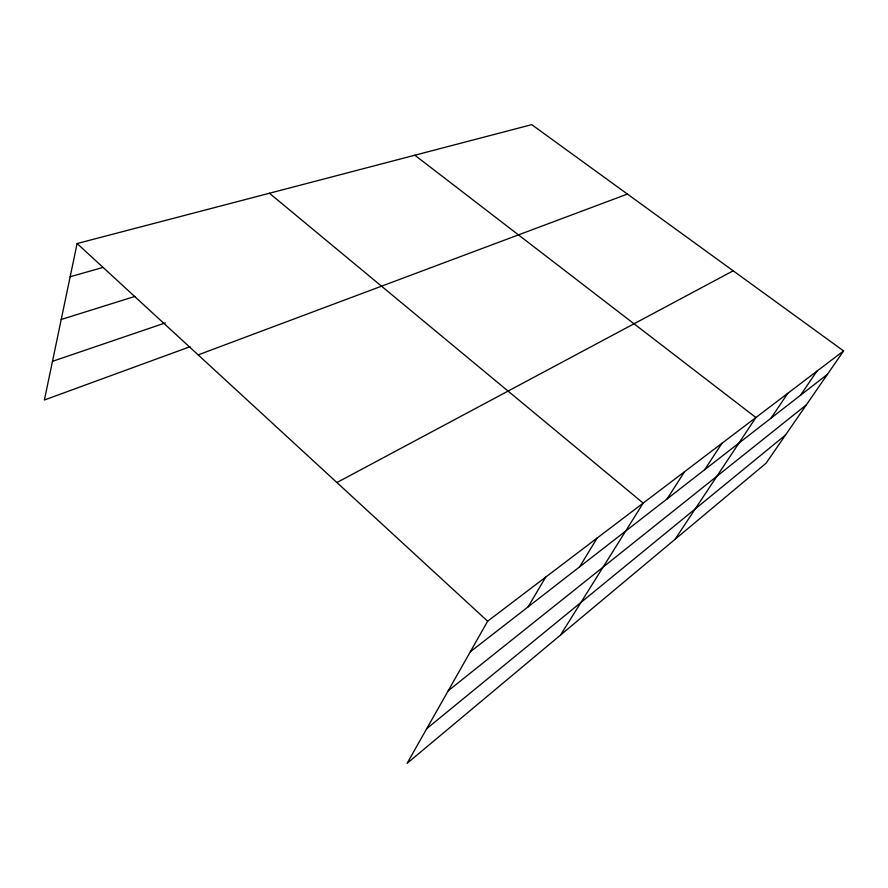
<?xml version="1.0" encoding="UTF-8"?>
<svg xmlns="http://www.w3.org/2000/svg" width="888" height="888" viewBox="0 0 888 888"><rect width="100%" height="100%" fill="white"/><g stroke="black" fill="none" stroke-linecap="round" stroke-linejoin="round"><path stroke-width="1.33" d="M843.6 350.927L487.645 621.2L407.081 763.347L766.055 463.236L843.6 350.927L531.734 124.653L77.101 243.534L44.4 399.989L190.01 346.72M528.127 606.848L545.665 577.145M579.575 566.888L597.158 538.039M560.528 635.064L643.178 503.108L269.43 193.24M667.143 498.867L684.548 471.695M704.717 469.674L721.933 443.301M675.002 539.36L755.899 417.515L414.851 155.211M771.028 418.159L787.767 393.317M800.432 395.315L816.893 371.206M426.751 728.637L785.547 434.998M448.218 690.764L806.404 404.806M470.318 651.759L827.427 374.348M336.918 482.539L733.177 270.807M198.157 354.889L627.416 194.072M52.481 361.327L165.312 322.91M61.228 319.48L135.02 296.403M70.152 276.756L103.041 267.41M77.101 243.534L487.645 621.2"/></g></svg>
